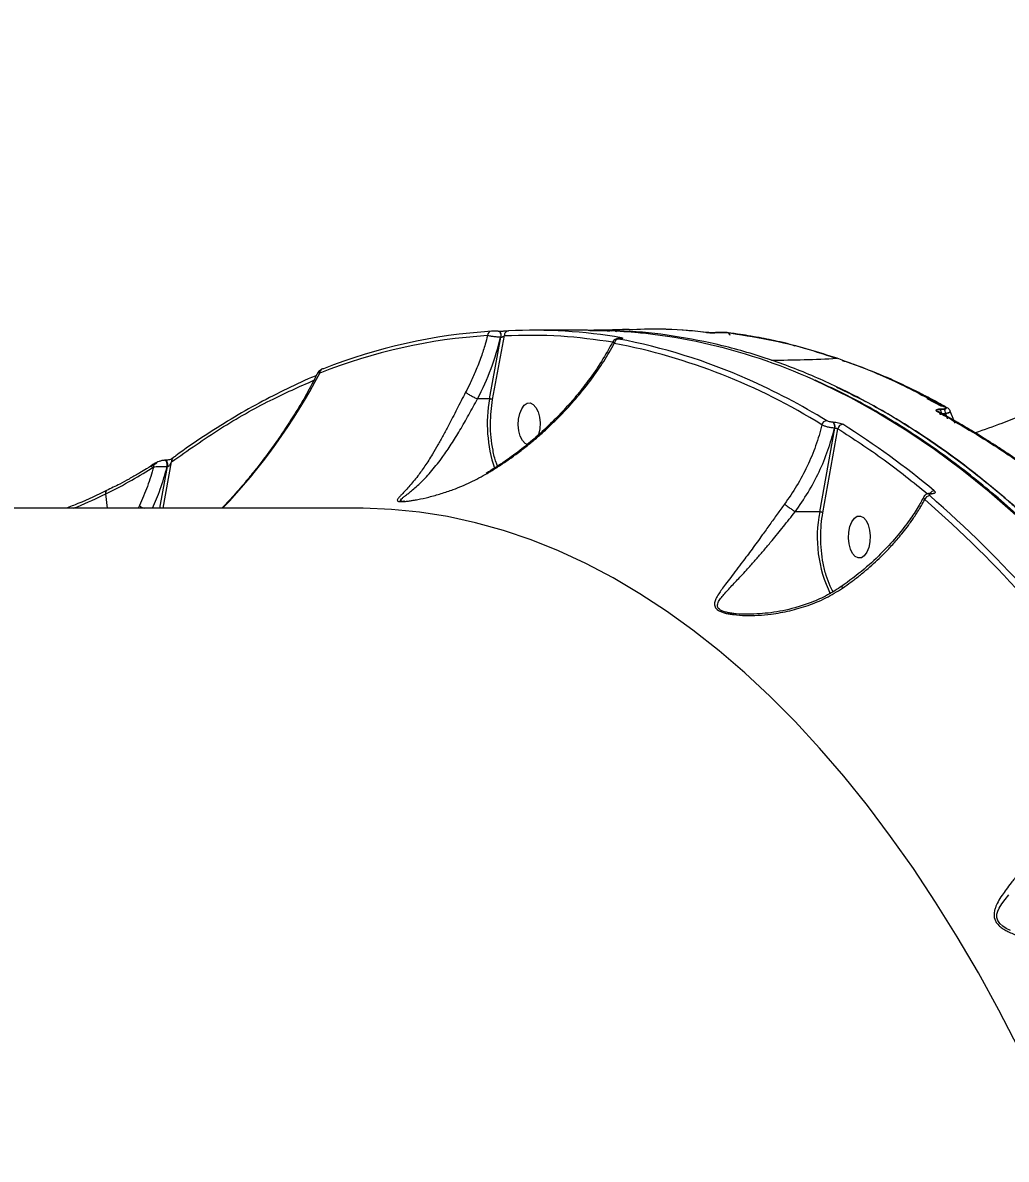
# Model space of a CAD drawing. Header units: millimetres. Extents: x -6234 to 7498, y -6127 to 5103.
# Drawn here: x 3579.1 to 3789, y -1216.4 to -973.9 of the extents above; entities that cross this region are included whole.
import ezdxf

# ---------------------------------------------------------------- set-up
doc = ezdxf.new("R2010")
doc.units = ezdxf.units.MM
for name, color, linetype in [('DIKOM_ОБЪЕКТ', 7, 'Continuous'), ('DIKOM_РАЗМЕР_ЗОНА', 7, 'Continuous'), ('DIKOM_РАЗМЕР_ОБЪЕКТА', 7, 'Continuous')]:
    doc.layers.add(name, color=color, linetype=linetype)
doc.styles.add('style1', font='arial.ttf', dxfattribs={"width": 0.8})
doc.dimstyles.new('1-50', dxfattribs={"dimtxt": 300, "dimasz": 200, "dimexe": 100, "dimexo": 0, "dimgap": 100, "dimtad": 1, "dimtxsty": 'style1', "dimcen": 200, "dimclrd": 7, "dimclre": 7, "dimclrt": 7, "dimadec": 1, "dimazin": 2, "dimtfac": 1, "dimtmove": 0, "dimatfit": 2, "dimfxl": 0, "dimlwd": 25, "dimlwe": 18, "dimarcsym": 0})

# ---------------------------------------------------------------- blocks, each defined once
blk = doc.blocks.new('*D10')
at = {"layer": 'Defpoints', "color": 0, "transparency": 16777216}
for p in [(5627.97, 903.07), (-3229.39, -1461.51), (5627.97, -5097.58)]:
    blk.add_point(p, dxfattribs=at)
at = {"layer": 'DIKOM_РАЗМЕР_ОБЪЕКТА', "color": 7, "lineweight": 18, "transparency": 16777216}
for p, q in [((5627.97, 903.07), (5627.97, -5197.58)), ((-3229.39, -1461.51), (-3229.39, -5197.58))]:
    blk.add_line(p, q, dxfattribs=at)
at = {"layer": 'DIKOM_РАЗМЕР_ОБЪЕКТА', "color": 7, "lineweight": 25, "transparency": 16777216}
blk.add_line((-3029.39, -5097.58), (5427.97, -5097.58), dxfattribs=at)
at = {"layer": 'DIKOM_РАЗМЕР_ОБЪЕКТА', "color": 7, "transparency": 16777216}
for points in [[(-3029.39, -5064.25), (-3029.39, -5130.92), (-3229.39, -5097.58)], [(5427.97, -5064.25), (5427.97, -5130.92), (5627.97, -5097.58)]]:
    blk.add_solid(points, dxfattribs=at)
at = {"layer": 'DIKOM_РАЗМЕР_ОБЪЕКТА', "color": 7, "lineweight": 40, "transparency": 16777216, "insert": (1488.3, -4844.41), "char_height": 300, "attachment_point": 5, "style": 'style1'}
blk.add_mtext('8850', dxfattribs=at)
blk = doc.blocks.new('*D13')
at = {"layer": 'Defpoints', "color": 0, "transparency": 16777216}
for p in [(7498.07, 1778.2), (-5229.39, -1831.36), (7498.07, -6026.74)]:
    blk.add_point(p, dxfattribs=at)
at = {"layer": 'DIKOM_РАЗМЕР_ЗОНА', "color": 7, "lineweight": 18, "transparency": 16777216}
for p, q in [((7498.07, 1778.2), (7498.07, -6126.74)), ((-5229.39, -1831.36), (-5229.39, -6126.74))]:
    blk.add_line(p, q, dxfattribs=at)
at = {"layer": 'DIKOM_РАЗМЕР_ЗОНА', "color": 7, "lineweight": 25, "transparency": 16777216}
blk.add_line((-5029.39, -6026.74), (7298.07, -6026.74), dxfattribs=at)
at = {"layer": 'DIKOM_РАЗМЕР_ЗОНА', "color": 7, "transparency": 16777216}
for points in [[(-5029.39, -5993.4), (-5029.39, -6060.07), (-5229.39, -6026.74)], [(7298.07, -5993.4), (7298.07, -6060.07), (7498.07, -6026.74)]]:
    blk.add_solid(points, dxfattribs=at)
at = {"layer": 'DIKOM_РАЗМЕР_ЗОНА', "color": 7, "transparency": 16777216, "insert": (1560.69, -5773.56), "char_height": 300, "attachment_point": 5, "style": 'style1'}
blk.add_mtext('12750', dxfattribs=at)

msp = doc.modelspace()

# ---------------------------------------------------------------- linework, layer by layer
at = {"layer": 'DIKOM_ОБЪЕКТ', "color": 7, "linetype": 'Continuous', "lineweight": 15}
for p, q in [((3680.599, -1039.675), (3680.614, -1039.674)), ((3680.642, -1039.674), (3680.614, -1039.674)), ((3680.628, -1039.675), (3680.642, -1039.674)), ((3699.617, -1039.506), (3688.045, -1039.506)), ((3700.115, -1039.523), (3699.75, -1039.532)), ((3700.982, -1039.504), (3700.115, -1039.523)), ((3705.433, -1039.558), (3703.869, -1039.75)), ((3704.746, -1039.651), (3705.203, -1039.589)), ((3705.446, -1039.545), (3705.404, -1039.543)), ((3705.457, -1039.557), (3705.433, -1039.558)), ((3705.433, -1039.558), (3705.464, -1039.557)), ((3705.446, -1039.557), (3705.433, -1039.558)), ((3711.403, -1040.077), (3710.585, -1040.106)), ((3711.658, -1040.103), (3710.929, -1040.124)), ((3725.325, -1040.032), (3725.343, -1040.04)), ((3727.058, -1040.013), (3726.961, -1040.018)), ((3727.004, -1040.011), (3727.065, -1040.011)), ((3727.918, -1039.966), (3727.065, -1040.011)), ((3729.374, -1039.985), (3729.258, -1039.982)), ((3678.721, -1054.153), (3681.128, -1041.009)), ((3679.393, -1054.318), (3681.899, -1040.632)), ((3681.099, -1041.009), (3681.128, -1041.009)), ((3706.509, -1041.264), (3706.42, -1041.264)), ((3706.556, -1041.268), (3706.468, -1041.268)), ((3706.556, -1041.268), (3706.509, -1041.264)), ((3725.964, -1042.327), (3725.964, -1042.325)), ((3726.658, -1042.463), (3726.657, -1042.458)), ((3676.182, -1054.152), (3676.188, -1054.153)), ((3678.721, -1054.153), (3676.188, -1054.153)), ((3775.268, -1055.789), (3772.112, -1054.131)), ((3774.792, -1056.351), (3775.685, -1056.32)), ((3774.89, -1057.361), (3774.899, -1057.401)), ((3774.908, -1057.402), (3774.895, -1057.368)), ((3776.053, -1057.294), (3775.158, -1057.325)), ((3776.053, -1057.294), (3776.278, -1057.857)), ((3776.273, -1057.854), (3776.053, -1057.294)), ((3777.806, -1058.718), (3777.053, -1056.75)), ((3752.078, -1059.111), (3752.03, -1059.111)), ((3776.496, -1058.421), (3776.368, -1058.096)), ((3778.042, -1059.334), (3777.922, -1059.022)), ((3749.182, -1078.276), (3752.408, -1060.395)), ((3749.854, -1078.44), (3753.087, -1060.52)), ((3752.361, -1060.395), (3752.408, -1060.395)), ((3609.44, -1067.263), (3609.399, -1067.266)), ((3609.521, -1067.263), (3609.44, -1067.263)), ((3609.521, -1067.263), (3609.55, -1067.264)), ((3606.478, -1068.552), (3607.701, -1067.801)), ((3608.398, -1077.506), (3610.007, -1068.594)), ((3609.1, -1077.506), (3610.894, -1067.565)), ((3609.926, -1068.594), (3610.007, -1068.594)), ((3678.213, -1069.969), (3678.204, -1069.96)), ((3597.186, -1077.506), (3596.815, -1074.42)), ((3772.875, -1074.312), (3772.806, -1074.312)), ((3773.08, -1074.395), (3773.012, -1074.395)), ((3603.998, -1076.935), (3603.741, -1077.506)), ((3660.559, -1076.001), (3660.362, -1075.999)), ((3660.489, -1076), (3660.39, -1076.005)), ((3650.801, -1077.506), (3388.672, -1077.506)), ((3743.935, -1078.275), (3743.941, -1078.276)), ((3749.182, -1078.276), (3743.941, -1078.276))]:
    msp.add_line(p, q, dxfattribs=at)
at = {"layer": 'DIKOM_ОБЪЕКТ', "color": 7, "linetype": 'Continuous', "lineweight": 15, "flags": 128}
for points in [[(3680.614, -1039.674), (3680.724, -1039.697), (3680.841, -1039.777), (3680.946, -1039.909), (3681.031, -1040.086), (3681.091, -1040.298), (3681.124, -1040.531), (3681.127, -1040.773), (3681.099, -1041.009)], [(3680.642, -1039.674), (3680.752, -1039.697), (3680.87, -1039.777), (3680.974, -1039.909), (3681.059, -1040.086), (3681.119, -1040.298), (3681.152, -1040.531), (3681.155, -1040.773), (3681.128, -1041.009)], [(3725.244, -1040.005), (3725.155, -1039.986), (3725.01, -1039.978)], [(3727.065, -1040.011), (3726.977, -1040.015), (3726.929, -1040.028)], [(3727.918, -1039.966), (3727.831, -1039.97), (3727.814, -1039.973)], [(3727.817, -1039.973), (3727.831, -1039.97), (3727.918, -1039.966)], [(3706.468, -1041.268), (3706.407, -1041.265), (3706.388, -1041.266)], [(3747.923, -1050.112), (3749.642, -1050.891), (3755.728, -1053.882), (3761.767, -1057.214), (3767.753, -1060.885), (3773.682, -1064.892), (3779.549, -1069.231), (3785.348, -1073.899), (3791.075, -1078.892)], [(3686.732, -1063.918), (3686.327, -1063.684), (3685.755, -1063.043), (3685.3, -1062.116), (3684.998, -1060.978), (3684.873, -1059.72), (3684.936, -1058.445), (3685.181, -1057.256), (3685.589, -1056.249), (3686.126, -1055.506), (3686.749, -1055.087), (3687.408, -1055.026), (3688.049, -1055.328), (3688.621, -1055.969), (3689.076, -1056.896), (3689.378, -1058.034), (3689.503, -1059.292), (3689.44, -1060.567), (3689.195, -1061.756)], [(3609.926, -1068.594), (3609.955, -1068.316), (3609.941, -1068.034), (3609.888, -1067.77), (3609.799, -1067.546), (3609.681, -1067.379), (3609.544, -1067.283), (3609.44, -1067.263)], [(3609.55, -1067.264), (3609.625, -1067.283), (3609.762, -1067.379), (3609.88, -1067.546), (3609.969, -1067.77), (3610.022, -1068.034), (3610.035, -1068.316), (3610.007, -1068.594)], [(3791.68, -1192.85), (3787.426, -1184.632), (3783.044, -1176.67), (3778.54, -1168.97), (3773.917, -1161.541), (3769.18, -1154.39), (3764.332, -1147.522), (3759.378, -1140.944), (3754.324, -1134.663), (3749.173, -1128.684), (3743.931, -1123.013), (3738.602, -1117.655), (3733.192, -1112.615), (3727.705, -1107.897), (3722.146, -1103.507), (3716.521, -1099.448), (3710.835, -1095.724), (3705.093, -1092.338), (3699.3, -1089.294), (3693.463, -1086.594), (3687.585, -1084.242), (3681.674, -1082.238), (3675.733, -1080.585), (3669.77, -1079.285), (3663.789, -1078.339), (3657.795, -1077.747), (3651.795, -1077.511), (3650.801, -1077.506)], [(3759.656, -1085.879), (3759.249, -1086.886), (3758.711, -1087.629), (3758.088, -1088.047), (3757.429, -1088.108), (3756.788, -1087.806), (3756.217, -1087.166), (3755.761, -1086.239), (3755.459, -1085.101), (3755.334, -1083.843), (3755.397, -1082.568), (3755.642, -1081.379), (3756.05, -1080.372), (3756.587, -1079.629), (3757.211, -1079.21), (3757.87, -1079.149), (3758.511, -1079.451), (3759.082, -1080.092), (3759.537, -1081.019), (3759.84, -1082.157), (3759.964, -1083.415), (3759.902, -1084.69), (3759.656, -1085.879)], [(3789.917, -1167.619), (3788.998, -1167.176), (3788.265, -1166.717), (3787.598, -1166.127), (3787.174, -1165.499), (3786.989, -1164.855), (3786.974, -1164.51), (3787.012, -1164.15), (3787.193, -1163.502), (3787.48, -1162.875), (3788.069, -1161.919), (3788.778, -1160.972), (3789.573, -1160.021)]]:
    msp.add_lwpolyline(points, dxfattribs=at)
at = {"layer": 'DIKOM_ОБЪЕКТ', "color": 7, "linetype": 'Continuous', "lineweight": 15}
for centre, radius, start, end in [((3686.645, -1157.563), 118.093, 93.63832, 111.54336), ((3679.217, -1040.612), 0.907, 94.21068, 181.37566), ((3682.818, -1040.552), 0.923, 94.68307, 184.93861), ((3688.039, -1151.647), 112.14, 80.32371, 92.70694), ((3698.959, -1157.812), 118.308, 65.55185, 89.68118), ((3705.245, -1040.353), 0.825, 55.55328, 92.29615), ((3729.269, -1040.809), 0.828, 14.71785, 90.78156), ((3729.254, -1040.819), 0.845, 15.11853, 78.46299), ((3685.789, -1158.233), 117.837, 93.6387, 111.54309), ((3706.332, -1042.354), 0.979, 94.53106, 176.908), ((3680.625, -1170.5), 130.562, 58.06974, 79.08148), ((3683.47, -1163.09), 123.826, 66.01385, 79.39698), ((3706.897, -1041.91), 0.807, 90.64863, 127.1148), ((3643.401, -1048.555), 0.885, 126.49884, 184.71898), ((3643.278, -1048.432), 0.713, 89.78226, 124.41491), ((3738.011, -767.562), 278.325, 270.18136, 273.06563), ((3529.478, -989.248), 127.689, 316.27522, 332.28735), ((3675.723, -1181.15), 143.476, 58.50624, 66.11891), ((3708.043, -1059.47), 29.8, 169.72349, 198.53461), ((3774.296, -1057.505), 0.67, 54.97395, 93.69948), ((3774.279, -1057.544), 0.708, 1.08351, 92.09133), ((3773.94, -1057.227), 1.222, 355.38749, 45.81216), ((3774.123, -1057.599), 0.866, 4.50456, 26.20047), ((3774.834, -1057.198), 1.223, 355.531, 45.92111), ((3776.12, -1056.715), 0.706, 59.60447, 93.49901), ((3776.12, -1056.713), 0.704, 56.66213, 93.52348), ((3750.756, -1059.905), 1.099, 94.2059, 168.87528), ((3751.068, -1060.043), 1.34, 344.79703, 44.08885), ((3751.116, -1060.043), 1.339, 344.76334, 44.10258), ((3754.186, -1060.674), 1.109, 94.35151, 172.02042), ((3662.259, -1206.316), 173.119, 49.96419, 57.95964), ((3611.686, -1067.373), 0.815, 136.84185, 193.58393), ((3611.572, -1067.322), 0.697, 116.7368, 133.51125), ((3607.77, -1068.491), 0.734, 125.72754, 191.81959), ((3597.392, -1074.211), 0.614, 127.37956, 199.86845), ((3773.68, -1074.89), 1.122, 93.01296, 149.57096), ((3772.798, -1074.629), 0.317, 47.45879, 86.77912), ((3772.867, -1074.627), 0.315, 47.36356, 88.61022), ((3609.024, -1069.254), 9.18, 236.80333, 244.02279), ((3772.733, -1075.97), 1.166, 93.75777, 164.34635), ((3611.099, -1260.403), 244.736, 34.4552, 49.01533), ((3611.791, -1259.962), 245.276, 34.45514, 49.01535), ((3776.334, -1083.631), 27.675, 168.84413, 205.94224)]:
    msp.add_arc(centre, radius, start, end, dxfattribs=at)
for points, knots in [([(3680.599, -1039.675), (3680.538, -1039.675), (3680.413, -1039.675), (3680.206, -1039.677), (3679.996, -1039.68), (3679.724, -1039.686), (3679.403, -1039.695), (3679.235, -1039.703), (3679.151, -1039.707)], [0, 0, 0, 0, 0.1248954, 0.2508499, 0.3751905, 0.5012247, 0.7505497, 1, 1, 1, 1]), ([(3680.628, -1039.675), (3680.718, -1039.674), (3680.9, -1039.674), (3681.202, -1039.671), (3681.509, -1039.667), (3681.908, -1039.659), (3682.376, -1039.647), (3682.621, -1039.637), (3682.743, -1039.632)], [0, 0, 0, 0, 0.1251202, 0.2509462, 0.3751935, 0.5012691, 0.7505025, 1, 1, 1, 1]), ([(3681.899, -1040.632), (3685.919, -1040.545), (3693.632, -1040.378), (3701.324, -1041.465), (3705.008, -1041.986)], [0, 0, 0, 0, 0.5211821, 1, 1, 1, 1]), ([(3904.424, -1314.915), (3903.158, -1308.494), (3900.63, -1295.676), (3896.24, -1276.979), (3891.437, -1258.763), (3886.191, -1241.076), (3880.511, -1223.908), (3874.513, -1207.581), (3868.223, -1192.068), (3861.689, -1177.399), (3854.82, -1163.344), (3847.651, -1149.969), (3840.045, -1137.028), (3831.983, -1124.56), (3823.441, -1112.623), (3814.576, -1101.463), (3805.418, -1091.133), (3796.016, -1081.693), (3786.606, -1073.348), (3777.218, -1066.041), (3767.864, -1059.711), (3758.357, -1054.21), (3748.696, -1049.545), (3738.708, -1045.663), (3728.437, -1042.641), (3717.936, -1040.601), (3708.506, -1039.542), (3702.58, -1039.594), (3700.157, -1039.615)], [0, 0, 0, 0, 0.0400954, 0.0800379, 0.1197785, 0.1594137, 0.1990368, 0.2387418, 0.2763389, 0.3141464, 0.3518219, 0.3893099, 0.426691, 0.4663088, 0.5059894, 0.5458269, 0.5859056, 0.6258808, 0.6656419, 0.7030218, 0.7403758, 0.7777824, 0.8153208, 0.8530729, 0.8931049, 0.9329019, 0.9725618, 1, 1, 1, 1]), ([(3708.496, -1039.312), (3706.612, -1039.395), (3704.069, -1039.507), (3701.634, -1039.487), (3701.003, -1039.482)], [0, 0, 0, 0, 0.7408136, 1, 1, 1, 1]), ([(3705.212, -1039.529), (3705.157, -1039.534), (3705.047, -1039.543), (3705.024, -1039.551), (3705.105, -1039.551), (3705.145, -1039.551)], [0, 0, 0, 0, 0.3329766, 0.6663516, 1, 1, 1, 1]), ([(3705.482, -1039.569), (3705.481, -1039.57), (3705.471, -1039.577), (3705.503, -1039.601), (3705.579, -1039.65), (3705.687, -1039.728), (3705.774, -1039.797), (3705.815, -1039.847), (3705.82, -1039.853)], [0, 0, 0, 0, 0.0450105, 0.2918193, 0.5198701, 0.7413599, 0.9668979, 1, 1, 1, 1]), ([(3725.01, -1039.978), (3721.685, -1039.635), (3716.089, -1039.057), (3710.69, -1039.326), (3708.499, -1039.435)], [0, 0, 0, 0, 0.5942017, 1, 1, 1, 1]), ([(3725.343, -1040.04), (3722.43, -1039.687), (3719.478, -1039.33), (3716.458, -1039.33), (3716.418, -1039.33)], [0, 0, 0, 0, 0.9866551, 1, 1, 1, 1]), ([(3725.01, -1039.978), (3725.143, -1039.99), (3725.408, -1040.015), (3726.012, -1040.032), (3726.596, -1040.03), (3726.908, -1040.018), (3727.065, -1040.011)], [0, 0, 0, 0, 0.2807906, 0.5603001, 0.7799724, 1, 1, 1, 1]), ([(3727.065, -1040.011), (3726.978, -1040.015), (3726.805, -1040.023), (3726.514, -1040.029), (3726.216, -1040.031), (3725.919, -1040.028), (3725.64, -1040.021), (3725.3, -1040.006), (3725.126, -1039.989), (3725.01, -1039.978)], [0, 0, 0, 0, 0.1258377, 0.2503419, 0.3755055, 0.5003439, 0.6248163, 0.7504194, 1, 1, 1, 1]), ([(3727.065, -1040.011), (3727.224, -1040.003), (3727.509, -1039.989), (3727.793, -1039.973), (3727.918, -1039.966)], [0, 0, 0, 0, 0.5598443, 1, 1, 1, 1]), ([(3727.918, -1039.966), (3728.048, -1039.961), (3728.307, -1039.95), (3728.721, -1039.95), (3729.054, -1039.961), (3729.19, -1039.975), (3729.258, -1039.982)], [0, 0, 0, 0, 0.27911131, 0.55765354, 0.77824931, 1, 1, 1, 1]), ([(3729.258, -1039.982), (3729.18, -1039.974), (3729.063, -1039.963), (3728.838, -1039.954), (3728.655, -1039.951), (3728.464, -1039.95), (3728.206, -1039.954), (3728.033, -1039.961), (3727.918, -1039.966)], [0, 0, 0, 0, 0.2500457, 0.3753105, 0.5003204, 0.6246398, 0.7506513, 1, 1, 1, 1]), ([(3729.258, -1039.982), (3732.219, -1040.426), (3738.134, -1041.312), (3746.017, -1043.22), (3750.912, -1044.89), (3752.889, -1045.564)], [0, 0, 0, 0, 0.3741076, 0.7471523, 1, 1, 1, 1]), ([(3752.896, -1045.488), (3748.991, -1044.259), (3741.151, -1041.79), (3733.233, -1040.586), (3729.258, -1039.982)], [0, 0, 0, 0, 0.49801405, 1, 1, 1, 1]), ([(3743.94, -1042.877), (3743.181, -1042.641), (3742.03, -1042.283), (3740.477, -1041.943), (3739.306, -1041.683), (3738.171, -1041.447), (3737.073, -1041.229), (3735.84, -1040.996), (3734.251, -1040.716), (3732.107, -1040.37), (3730.48, -1040.154), (3729.569, -1040.033)], [0, 0, 0, 0, 0.1596742, 0.2420348, 0.3244012, 0.4043372, 0.479083, 0.5534114, 0.6615698, 0.8103909, 1, 1, 1, 1]), ([(3678.311, -1040.634), (3678.145, -1041.255), (3677.74, -1042.77), (3676.908, -1045.326), (3675.835, -1048.099), (3674.7, -1050.628), (3673.939, -1052.103), (3673.604, -1052.751)], [0, 0, 0, 0, 0.1503546, 0.3668216, 0.6226202, 0.8340755, 1, 1, 1, 1]), ([(3676.188, -1054.153), (3677.219, -1052.013), (3679.282, -1047.733), (3680.494, -1043.25), (3681.099, -1041.009)], [0, 0, 0, 0, 0.500222, 1, 1, 1, 1]), ([(3705.096, -1041.831), (3704.298, -1043.284), (3702.741, -1046.12), (3700.012, -1050.046), (3697.392, -1053.385), (3694.842, -1056.301), (3692.014, -1059.243), (3688.913, -1062.126), (3685.516, -1064.936), (3681.997, -1067.566), (3679.363, -1069.215), (3677.981, -1070.08)], [0, 0, 0, 0, 0.1386422, 0.2705768, 0.3806384, 0.4686969, 0.5652848, 0.6855669, 0.7791713, 0.8841251, 1, 1, 1, 1]), ([(3678.249, -1070.048), (3678.946, -1069.625), (3680.373, -1068.759), (3682.499, -1067.336), (3684.665, -1065.781), (3686.752, -1064.165), (3688.763, -1062.496), (3690.632, -1060.842), (3692.471, -1059.107), (3694.813, -1056.751), (3697.572, -1053.695), (3700.524, -1049.957), (3703.163, -1046.153), (3704.624, -1043.586), (3705.355, -1042.301)], [0, 0, 0, 0, 0.0582669, 0.1194058, 0.183473, 0.250522, 0.3109853, 0.3747128, 0.434726, 0.4995505, 0.6251069, 0.7503629, 0.8750552, 1, 1, 1, 1]), ([(3681.099, -1041.009), (3680.976, -1041.004), (3680.732, -1040.994), (3680.326, -1040.963), (3679.919, -1040.922), (3679.394, -1040.856), (3678.781, -1040.757), (3678.467, -1040.675), (3678.311, -1040.634)], [0, 0, 0, 0, 0.1299299, 0.2575591, 0.3846472, 0.5094849, 0.7555963, 1, 1, 1, 1]), ([(3681.128, -1041.009), (3681.164, -1041.007), (3681.24, -1041.002), (3681.362, -1040.969), (3681.479, -1040.924), (3681.62, -1040.854), (3681.773, -1040.755), (3681.857, -1040.673), (3681.899, -1040.632)], [0, 0, 0, 0, 0.1200971, 0.2512462, 0.3672851, 0.5009261, 0.7499276, 1, 1, 1, 1]), ([(3705.134, -1041.849), (3705.115, -1041.91), (3705.074, -1042.042), (3705.257, -1042.211), (3705.355, -1042.301)], [0, 0, 0, 0, 0.4644248, 1, 1, 1, 1]), ([(3706.388, -1041.266), (3706.256, -1041.271), (3705.995, -1041.28), (3705.656, -1041.354), (3705.395, -1041.498), (3705.219, -1041.673), (3705.152, -1041.784), (3705.119, -1041.839)], [0, 0, 0, 0, 0.25769212, 0.50820813, 0.75592779, 0.87924132, 1, 1, 1, 1]), ([(3706.468, -1041.268), (3706.41, -1041.269), (3706.295, -1041.27), (3706.171, -1041.278), (3706.087, -1041.289), (3706.036, -1041.309), (3706.067, -1041.339), (3706.192, -1041.365), (3706.255, -1041.378)], [0, 0, 0, 0, 0.12422018, 0.25009451, 0.37260482, 0.50053033, 0.75034342, 1, 1, 1, 1]), ([(3706.888, -1041.102), (3706.985, -1041.122), (3707.181, -1041.16), (3707.225, -1041.206), (3707.147, -1041.236), (3707.018, -1041.254), (3706.826, -1041.266), (3706.645, -1041.268), (3706.556, -1041.268)], [0, 0, 0, 0, 0.2495802, 0.4993561, 0.6272598, 0.7498836, 0.8763213, 1, 1, 1, 1]), ([(3642.874, -1047.844), (3642.781, -1047.9), (3642.597, -1048.01), (3642.393, -1048.184), (3642.242, -1048.335), (3642.198, -1048.404), (3642.175, -1048.44)], [0, 0, 0, 0, 0.2516035, 0.4979954, 0.7449573, 1, 1, 1, 1]), ([(3776.077, -1056.01), (3772.235, -1053.939), (3764.583, -1049.812), (3756.781, -1046.926), (3752.896, -1045.488)], [0, 0, 0, 0, 0.5019881, 1, 1, 1, 1]), ([(3754.014, -1045.933), (3754.576, -1046.114), (3758.581, -1047.406), (3765.966, -1050.604), (3772.703, -1054.206), (3776.077, -1056.01)], [0, 0, 0, 0, 0.0754856, 0.537049, 1, 1, 1, 1]), ([(3776.507, -1056.125), (3775.78, -1055.716), (3774.482, -1054.986), (3772.763, -1054.063), (3771.426, -1053.363), (3770.306, -1052.79), (3769.239, -1052.255), (3766.797, -1051.058), (3762.49, -1049.042), (3758.507, -1047.557), (3756.269, -1046.723)], [0, 0, 0, 0, 0.1091035, 0.1947443, 0.2569978, 0.3087274, 0.3616691, 0.4157367, 0.6717064, 1, 1, 1, 1]), ([(3610.894, -1067.565), (3614.362, -1065.139), (3621.298, -1060.288), (3631.435, -1054.51), (3638.135, -1051.551), (3641.24, -1050.18)], [0, 0, 0, 0, 0.34914549, 0.69834554, 1, 1, 1, 1]), ([(3641.767, -1049.174), (3641.685, -1049.206), (3639.591, -1050.034), (3635.508, -1051.967), (3629.523, -1055.003), (3623.569, -1058.411), (3617.657, -1062.181), (3613.518, -1064.98), (3611.373, -1066.614), (3611.163, -1066.774)], [0, 0, 0, 0, 0.0077634, 0.2006013, 0.3941882, 0.5884607, 0.7833551, 0.9788085, 1, 1, 1, 1]), ([(3642.155, -1048.432), (3641.447, -1049.819), (3640.006, -1052.643), (3637.642, -1056.64), (3635.384, -1060.18), (3633.471, -1062.98), (3631.838, -1065.256), (3630.28, -1067.342), (3628.538, -1069.579), (3626.361, -1072.239), (3624.046, -1074.935), (3622.344, -1076.746), (3621.629, -1077.506)], [0, 0, 0, 0, 0.1389288, 0.2828912, 0.4028627, 0.4981197, 0.5689957, 0.6368805, 0.7135015, 0.8019182, 0.9168399, 1, 1, 1, 1]), ([(3642.18, -1048.443), (3642.187, -1048.47), (3642.201, -1048.525), (3642.413, -1048.594), (3642.519, -1048.628)], [0, 0, 0, 0, 0.49832356, 1, 1, 1, 1]), ([(3916.411, -1458.505), (3916.397, -1454.968), (3916.376, -1449.841), (3916.239, -1442.078), (3916.066, -1435.11), (3915.775, -1426.798), (3915.378, -1418.063), (3914.859, -1408.915), (3914.214, -1399.484), (3913.439, -1389.846), (3912.529, -1380.059), (3911.484, -1370.169), (3910.301, -1360.211), (3908.979, -1350.214), (3907.52, -1340.202), (3905.921, -1330.196), (3904.185, -1320.213), (3902.31, -1310.271), (3900.298, -1300.383), (3898.149, -1290.562), (3895.866, -1280.821), (3893.448, -1271.17), (3890.898, -1261.62), (3888.218, -1252.181), (3885.408, -1242.863), (3882.471, -1233.673), (3879.409, -1224.621), (3876.224, -1215.715), (3872.917, -1206.962), (3869.493, -1198.37), (3865.951, -1189.946), (3862.295, -1181.697), (3858.529, -1173.629), (3854.653, -1165.748), (3850.67, -1158.061), (3846.585, -1150.573), (3842.398, -1143.29), (3838.114, -1136.217), (3833.734, -1129.36), (3829.261, -1122.722), (3824.699, -1116.31), (3820.05, -1110.126), (3815.317, -1104.176), (3810.502, -1098.464), (3805.609, -1092.994), (3800.641, -1087.768), (3795.599, -1082.792), (3790.487, -1078.067), (3785.307, -1073.599), (3780.063, -1069.389), (3774.755, -1065.442), (3769.387, -1061.76), (3763.962, -1058.344), (3758.48, -1055.208), (3753.231, -1052.465), (3749.792, -1050.907), (3748.213, -1050.192)], [0, 0, 0, 0, 0.0188203, 0.0272905, 0.0413382, 0.0559454, 0.0716291, 0.0880071, 0.1049248, 0.1222587, 0.1399212, 0.1578472, 0.1759879, 0.1943055, 0.2127706, 0.2313597, 0.2500539, 0.2688381, 0.2876992, 0.306627, 0.3256122, 0.3446475, 0.3637262, 0.3828431, 0.4019932, 0.4211724, 0.4403769, 0.4596039, 0.4788505, 0.4981141, 0.5173929, 0.536685, 0.5559886, 0.5753029, 0.5946264, 0.6139584, 0.633298, 0.652645, 0.6719989, 0.69136, 0.7107282, 0.7301036, 0.7494873, 0.76888, 0.7882826, 0.8076968, 0.827124, 0.8465663, 0.8660261, 0.885506, 0.9050094, 0.9245393, 0.9440999, 0.9636954, 0.9833306, 1, 1, 1, 1]), ([(3752.78, -1051.675), (3754.797, -1052.623), (3760.208, -1055.165), (3767.763, -1059.699), (3775.504, -1064.885), (3780.471, -1068.588), (3783.812, -1071.231), (3785.54, -1072.632), (3787.267, -1074.066), (3788.992, -1075.533), (3790.714, -1077.033), (3793.939, -1079.907), (3798.728, -1084.405), (3805.104, -1090.899), (3811.656, -1098.134), (3818.072, -1105.82), (3824.327, -1113.91), (3830.143, -1121.997), (3834.091, -1127.88), (3836.216, -1131.158), (3836.746, -1131.982), (3837.276, -1132.812), (3837.807, -1133.647), (3838.338, -1134.488), (3838.869, -1135.334), (3839.4, -1136.187), (3840.195, -1137.471), (3841.39, -1139.422), (3843.111, -1142.287), (3845.23, -1145.899), (3847.736, -1150.294), (3850.611, -1155.512), (3853.829, -1161.584), (3857.366, -1168.557), (3860.805, -1175.68), (3864.093, -1182.816), (3867.184, -1189.817), (3869.578, -1195.495), (3871.268, -1199.631), (3872.234, -1202.032), (3873.208, -1204.485), (3874.187, -1206.992), (3875.172, -1209.554), (3876.162, -1212.171), (3877.157, -1214.843), (3879.59, -1221.49), (3883.264, -1232.081), (3887.884, -1246.678), (3892.026, -1261.018), (3895.721, -1275.039), (3898.993, -1288.69), (3901.895, -1301.907), (3903.595, -1310.651), (3904.424, -1314.915)], [0, 0, 0, 0, 0.0293874, 0.0788433, 0.1119317, 0.1453743, 0.1541919, 0.1630337, 0.1718999, 0.1807905, 0.1897053, 0.1986444, 0.23105, 0.2650429, 0.3006228, 0.3377897, 0.3718099, 0.4070596, 0.4390959, 0.442294, 0.445501, 0.4487171, 0.4519426, 0.4551774, 0.4584214, 0.4616742, 0.4649364, 0.4730746, 0.483779, 0.4970496, 0.5130234, 0.5316046, 0.5527931, 0.5765889, 0.6029919, 0.6240113, 0.6464332, 0.6702571, 0.6775442, 0.684953, 0.6924835, 0.7001361, 0.7079101, 0.715806, 0.7238234, 0.7319627, 0.7752962, 0.8169489, 0.856921, 0.895212, 0.9318222, 0.9667516, 1, 1, 1, 1]), ([(3673.604, -1052.751), (3673.293, -1053.349), (3672.667, -1054.553), (3671.752, -1056.356), (3670.847, -1058.133), (3669.879, -1060.01), (3668.829, -1061.992), (3667.694, -1064.038), (3666.386, -1066.26), (3664.944, -1068.508), (3663.581, -1070.402), (3662.443, -1071.838), (3661.513, -1072.921), (3660.711, -1073.794), (3660.064, -1074.47), (3659.546, -1075.016), (3659.168, -1075.457), (3659.022, -1075.756), (3659.086, -1075.928), (3659.324, -1076.059), (3659.9, -1076.097), (3660.818, -1076.028), (3661.604, -1075.933), (3662.478, -1075.798), (3663.848, -1075.55), (3665.843, -1075.107), (3668.395, -1074.396), (3671.38, -1073.381), (3674.714, -1072.012), (3677.069, -1070.704), (3678.249, -1070.048)], [0, 0, 0, 0, 0.0312572, 0.0629754, 0.0937447, 0.1252852, 0.1651877, 0.206697, 0.2501563, 0.3126616, 0.3745094, 0.4157057, 0.4576193, 0.4988612, 0.5312273, 0.5609955, 0.5947846, 0.6235713, 0.6401206, 0.6552213, 0.6867225, 0.7019645, 0.7183182, 0.7332024, 0.7495555, 0.7895117, 0.8324347, 0.87514, 0.9374074, 1, 1, 1, 1]), ([(3660.08, -1075.996), (3660.022, -1075.989), (3659.903, -1075.975), (3659.766, -1075.925), (3659.699, -1075.835), (3659.777, -1075.646), (3660.102, -1075.341), (3660.658, -1074.903), (3661.312, -1074.393), (3662.116, -1073.747), (3663.075, -1072.924), (3664.159, -1071.91), (3665.283, -1070.756), (3666.416, -1069.487), (3667.584, -1068.059), (3668.958, -1066.235), (3670.563, -1063.887), (3672.105, -1061.384), (3673.347, -1059.244), (3674.598, -1057.022), (3675.545, -1055.305), (3676.182, -1054.152)], [0, 0, 0, 0, 0.0118716, 0.0241964, 0.046281, 0.0713152, 0.1181029, 0.1643825, 0.2106305, 0.257018, 0.319062, 0.3834236, 0.4423028, 0.50555, 0.5668457, 0.6277187, 0.7204254, 0.8136083, 0.860691, 0.9064247, 1, 1, 1, 1]), ([(3673.604, -1052.751), (3673.66, -1052.79), (3673.775, -1052.872), (3674.031, -1053.034), (3674.351, -1053.222), (3674.816, -1053.481), (3675.329, -1053.748), (3675.825, -1053.991), (3676.062, -1054.098), (3676.182, -1054.152)], [0, 0, 0, 0, 0.1150905, 0.2384005, 0.3678958, 0.5006879, 0.7326659, 0.8643994, 1, 1, 1, 1]), ([(3679.393, -1054.318), (3679.354, -1054.296), (3679.278, -1054.253), (3679.098, -1054.198), (3678.9, -1054.16), (3678.781, -1054.156), (3678.721, -1054.153)], [0, 0, 0, 0, 0.2499552, 0.4998463, 0.7500143, 1, 1, 1, 1]), ([(3678.951, -1059.485), (3678.969, -1058.599), (3679.005, -1056.841), (3679.264, -1055.155), (3679.393, -1054.318)], [0, 0, 0, 0, 0.5037967, 1, 1, 1, 1]), ([(3800.089, -1054.443), (3798.46, -1055.145), (3794.407, -1056.891), (3788.507, -1059.223), (3784.275, -1060.753), (3782.407, -1061.428)], [0, 0, 0, 0, 0.2730538, 0.6792686, 1, 1, 1, 1]), ([(3774.792, -1056.351), (3774.609, -1056.365), (3774.244, -1056.395), (3774.013, -1056.529), (3774.022, -1056.684), (3774.176, -1056.786), (3774.253, -1056.836)], [0, 0, 0, 0, 0.2794832, 0.5585721, 0.7788921, 1, 1, 1, 1]), ([(3774.253, -1056.836), (3774.167, -1056.779), (3774.038, -1056.692), (3774.018, -1056.584), (3774.061, -1056.51), (3774.166, -1056.448), (3774.328, -1056.399), (3774.536, -1056.364), (3774.706, -1056.355), (3774.792, -1056.351)], [0, 0, 0, 0, 0.249151, 0.3745929, 0.4991101, 0.6239568, 0.749134, 0.8737749, 1, 1, 1, 1]), ([(3796.045, -1070.626), (3792.358, -1068.061), (3785.065, -1062.988), (3777.83, -1058.872), (3774.253, -1056.836)], [0, 0, 0, 0, 0.505641, 1, 1, 1, 1]), ([(3774.253, -1056.836), (3778.306, -1059.154), (3785.543, -1063.292), (3792.836, -1068.385), (3796.045, -1070.626)], [0, 0, 0, 0, 0.5599626, 1, 1, 1, 1]), ([(3796.43, -1070.713), (3795.51, -1070.06), (3793.792, -1068.839), (3791.422, -1067.217), (3789.465, -1065.906), (3787.905, -1064.883), (3786.34, -1063.873), (3784.4, -1062.645), (3781.755, -1061.018), (3778.437, -1059.048), (3776.008, -1057.695), (3774.681, -1056.956)], [0, 0, 0, 0, 0.1264566, 0.2360498, 0.3258063, 0.395747, 0.4508401, 0.541462, 0.6631678, 0.8159891, 1, 1, 1, 1]), ([(3775.685, -1056.32), (3775.518, -1056.326), (3775.22, -1056.336), (3774.923, -1056.346), (3774.792, -1056.351)], [0, 0, 0, 0, 0.5599665, 1, 1, 1, 1]), ([(3774.908, -1057.402), (3774.904, -1057.396), (3774.893, -1057.38), (3774.892, -1057.368), (3774.892, -1057.361)], [0, 0, 0, 0, 0.37417665, 1, 1, 1, 1]), ([(3775.158, -1057.325), (3775.325, -1057.32), (3775.624, -1057.309), (3775.922, -1057.299), (3776.053, -1057.294)], [0, 0, 0, 0, 0.5600122, 1, 1, 1, 1]), ([(3775.685, -1056.32), (3775.792, -1056.312), (3775.953, -1056.3), (3776.097, -1056.258), (3776.172, -1056.218), (3776.208, -1056.172), (3776.206, -1056.102), (3776.128, -1056.047), (3776.077, -1056.01)], [0, 0, 0, 0, 0.25013474, 0.37586034, 0.50043307, 0.62519828, 0.75066159, 1, 1, 1, 1]), ([(3776.077, -1056.01), (3776.133, -1056.052), (3776.244, -1056.134), (3776.168, -1056.236), (3775.968, -1056.3), (3775.779, -1056.313), (3775.685, -1056.32)], [0, 0, 0, 0, 0.2802155, 0.5593208, 0.7793064, 1, 1, 1, 1]), ([(3776.053, -1057.294), (3776.276, -1057.234), (3776.726, -1057.112), (3777.049, -1056.91), (3777.031, -1056.802), (3777.023, -1056.759)], [0, 0, 0, 0, 0.3723712, 0.7526481, 1, 1, 1, 1]), ([(3777, -1056.852), (3776.995, -1056.879), (3776.981, -1056.966), (3776.658, -1057.131), (3776.255, -1057.24), (3776.053, -1057.294)], [0, 0, 0, 0, 0.18384378, 0.5911771, 1, 1, 1, 1]), ([(3777.033, -1056.744), (3777.009, -1056.685), (3776.958, -1056.563), (3776.827, -1056.39), (3776.699, -1056.256), (3776.607, -1056.196), (3776.581, -1056.179)], [0, 0, 0, 0, 0.2833482, 0.5874836, 0.8854344, 1, 1, 1, 1]), ([(3680.411, -1068.51), (3680.308, -1068.242), (3679.909, -1067.213), (3679.434, -1065.138), (3679.055, -1062.401), (3678.908, -1060.473), (3678.95, -1059.512), (3678.951, -1059.485)], [0, 0, 0, 0, 0.1043474, 0.4017008, 0.6990603, 0.9917495, 1, 1, 1, 1]), ([(3749.677, -1059.693), (3749.26, -1061.187), (3748.426, -1064.174), (3746.579, -1068.536), (3744.366, -1072.737), (3742.559, -1075.335), (3741.662, -1076.625)], [0, 0, 0, 0, 0.25085841, 0.50171775, 0.75243761, 1, 1, 1, 1]), ([(3752.361, -1060.395), (3752.123, -1060.376), (3751.647, -1060.34), (3750.858, -1060.171), (3750.139, -1059.945), (3749.832, -1059.777), (3749.677, -1059.693)], [0, 0, 0, 0, 0.24982909, 0.49957046, 0.74955632, 1, 1, 1, 1]), ([(3752.03, -1059.111), (3751.91, -1059.106), (3751.669, -1059.097), (3751.27, -1059.027), (3750.908, -1058.927), (3750.753, -1058.848), (3750.675, -1058.808)], [0, 0, 0, 0, 0.25075286, 0.50006687, 0.74999977, 1, 1, 1, 1]), ([(3752.078, -1059.111), (3752.258, -1059.118), (3752.618, -1059.131), (3753.214, -1059.237), (3753.754, -1059.388), (3753.986, -1059.508), (3754.102, -1059.568)], [0, 0, 0, 0, 0.2505329, 0.5002155, 0.7499309, 1, 1, 1, 1]), ([(3743.941, -1078.276), (3744.895, -1076.901), (3746.799, -1074.155), (3749.124, -1069.715), (3751.056, -1065.122), (3751.926, -1061.97), (3752.361, -1060.395)], [0, 0, 0, 0, 0.2498576, 0.4987202, 0.7494302, 1, 1, 1, 1]), ([(3752.408, -1060.395), (3752.466, -1060.396), (3752.554, -1060.399), (3752.685, -1060.414), (3752.8, -1060.433), (3752.911, -1060.457), (3753.015, -1060.487), (3753.062, -1060.508), (3753.087, -1060.52)], [0, 0, 0, 0, 0.2402588, 0.3678998, 0.5001147, 0.6877796, 0.8285345, 1, 1, 1, 1]), ([(3753.087, -1060.52), (3756.377, -1062.652), (3762.835, -1066.837), (3769.121, -1071.918), (3772.206, -1074.411)], [0, 0, 0, 0, 0.5093456, 1, 1, 1, 1]), ([(3609.468, -1067.264), (3609.366, -1067.269), (3609.165, -1067.277), (3608.825, -1067.333), (3608.501, -1067.409), (3608.111, -1067.525), (3607.684, -1067.69), (3607.454, -1067.828), (3607.341, -1067.895)], [0, 0, 0, 0, 0.1396299, 0.2754772, 0.4057086, 0.5309465, 0.7687221, 1, 1, 1, 1]), ([(3611.094, -1066.814), (3610.999, -1066.875), (3610.815, -1066.994), (3610.433, -1067.141), (3610.068, -1067.226), (3609.766, -1067.262), (3609.621, -1067.263), (3609.549, -1067.264)], [0, 0, 0, 0, 0.26966715, 0.52985519, 0.77134003, 0.88530171, 1, 1, 1, 1]), ([(3596.815, -1074.42), (3598.738, -1073.45), (3602.583, -1071.509), (3605.562, -1069.597), (3607.051, -1068.642)], [0, 0, 0, 0, 0.4999526, 1, 1, 1, 1]), ([(3607.341, -1067.895), (3606.749, -1068.285), (3605.725, -1068.959), (3604.274, -1069.836), (3603.375, -1070.366), (3602.943, -1070.608), (3602.856, -1070.657)], [0, 0, 0, 0, 0.4286594, 0.740589, 0.9477888, 1, 1, 1, 1]), ([(3607.051, -1068.642), (3606.635, -1070.044), (3605.802, -1072.852), (3604.6, -1075.573), (3603.998, -1076.935)], [0, 0, 0, 0, 0.499634, 1, 1, 1, 1]), ([(3606.798, -1077.506), (3607.384, -1076.155), (3608.651, -1073.233), (3609.48, -1070.216), (3609.926, -1068.594)], [0, 0, 0, 0, 0.4624157, 1, 1, 1, 1]), ([(3607.051, -1068.642), (3607.211, -1068.628), (3607.534, -1068.601), (3608.127, -1068.581), (3608.653, -1068.574), (3609.082, -1068.574), (3609.523, -1068.579), (3609.79, -1068.589), (3609.926, -1068.594)], [0, 0, 0, 0, 0.2321102, 0.4700043, 0.5951666, 0.7250115, 0.8603091, 1, 1, 1, 1]), ([(3610.007, -1068.594), (3610.029, -1068.591), (3610.077, -1068.586), (3610.196, -1068.529), (3610.375, -1068.382), (3610.649, -1068.05), (3610.796, -1067.759), (3610.894, -1067.565)], [0, 0, 0, 0, 0.04848633, 0.10385852, 0.25036582, 0.5002855, 1, 1, 1, 1]), ([(3602.856, -1070.657), (3602.504, -1070.856), (3601.524, -1071.411), (3599.613, -1072.437), (3597.958, -1073.258), (3597.019, -1073.724)], [0, 0, 0, 0, 0.1951234, 0.5435833, 1, 1, 1, 1]), ([(3678.204, -1069.96), (3678.202, -1069.958), (3678.192, -1069.945), (3678.224, -1070.002), (3678.249, -1070.048)], [0, 0, 0, 0, 0.1898366, 1, 1, 1, 1]), ([(3597.019, -1073.724), (3595.048, -1074.666), (3592.32, -1075.969), (3589.201, -1077.172), (3588.335, -1077.506)], [0, 0, 0, 0, 0.72237, 1, 1, 1, 1]), ([(3589.884, -1077.506), (3590.182, -1077.39), (3592.69, -1076.412), (3594.883, -1075.353), (3596.815, -1074.42)], [0, 0, 0, 0, 0.1189897, 1, 1, 1, 1]), ([(3772.815, -1074.313), (3772.665, -1074.32), (3772.366, -1074.334), (3771.973, -1074.472), (3771.653, -1074.683), (3771.516, -1074.89), (3771.45, -1074.99)], [0, 0, 0, 0, 0.2619047, 0.5217568, 0.7715259, 1, 1, 1, 1]), ([(3772.657, -1074.807), (3772.606, -1074.754), (3772.505, -1074.648), (3772.528, -1074.534), (3772.614, -1074.464), (3772.717, -1074.425), (3772.848, -1074.4), (3772.957, -1074.397), (3773.012, -1074.395)], [0, 0, 0, 0, 0.25007772, 0.49915624, 0.62484139, 0.74950033, 0.87468226, 1, 1, 1, 1]), ([(3772.98, -1074.316), (3772.981, -1074.315), (3772.986, -1074.31), (3772.959, -1074.311), (3772.91, -1074.312), (3772.884, -1074.313)], [0, 0, 0, 0, 0.0562467, 0.5107023, 1, 1, 1, 1]), ([(3773.621, -1073.769), (3773.698, -1073.849), (3773.852, -1074.008), (3773.817, -1074.182), (3773.686, -1074.289), (3773.531, -1074.349), (3773.331, -1074.388), (3773.164, -1074.393), (3773.08, -1074.395)], [0, 0, 0, 0, 0.2500048, 0.4991699, 0.6248152, 0.7494076, 0.874887, 1, 1, 1, 1]), ([(3741.662, -1076.625), (3741.141, -1077.342), (3740.078, -1078.805), (3738.5, -1081.015), (3736.696, -1083.536), (3734.732, -1086.242), (3732.91, -1088.691), (3731.407, -1090.671), (3730.19, -1092.26), (3729.14, -1093.64), (3728.284, -1094.804), (3727.584, -1095.83), (3727.04, -1096.773), (3726.757, -1097.547), (3726.721, -1098.118), (3726.856, -1098.693), (3727.344, -1099.218), (3728.223, -1099.632), (3729.002, -1099.876), (3729.886, -1100.067), (3731.289, -1100.278), (3733.363, -1100.412), (3736.047, -1100.36), (3739.225, -1100.067), (3742.808, -1099.431), (3746.735, -1098.291), (3750.557, -1096.734), (3752.898, -1095.27), (3754.068, -1094.538)], [0, 0, 0, 0, 0.0400529, 0.0817004, 0.1253576, 0.1880296, 0.2501081, 0.2913221, 0.3332915, 0.3746807, 0.40711, 0.4370801, 0.4709422, 0.4998264, 0.5163431, 0.5313533, 0.5627196, 0.5779174, 0.5941651, 0.6090062, 0.6253515, 0.6651569, 0.7080103, 0.7505743, 0.8125557, 0.8748071, 0.9374359, 1, 1, 1, 1]), ([(3741.662, -1076.625), (3741.75, -1076.685), (3741.925, -1076.804), (3742.269, -1077.047), (3742.632, -1077.307), (3743.073, -1077.629), (3743.533, -1077.969), (3743.817, -1078.184), (3743.935, -1078.275)], [0, 0, 0, 0, 0.1589007, 0.3167255, 0.4673791, 0.6058848, 0.8350514, 1, 1, 1, 1]), ([(3771.586, -1074.733), (3771.141, -1075.546), (3770.174, -1077.315), (3768.29, -1080.159), (3765.817, -1083.386), (3762.613, -1086.913), (3758.615, -1090.673), (3755.448, -1093.012), (3753.784, -1094.241)], [0, 0, 0, 0, 0.1147705, 0.2496079, 0.4053326, 0.5833826, 0.7810526, 1, 1, 1, 1]), ([(3754.068, -1094.538), (3754.669, -1094.115), (3755.897, -1093.25), (3757.711, -1091.849), (3759.447, -1090.409), (3761.115, -1088.921), (3762.726, -1087.376), (3764.093, -1085.959), (3765.254, -1084.677), (3766.241, -1083.529), (3767.306, -1082.213), (3768.49, -1080.642), (3769.538, -1079.122), (3770.354, -1077.834), (3770.996, -1076.766), (3771.376, -1076.079), (3771.61, -1075.656)], [0, 0, 0, 0, 0.07960352, 0.16299583, 0.25019124, 0.32773084, 0.41117602, 0.50054305, 0.55143743, 0.6100216, 0.67630923, 0.75030686, 0.84437948, 0.9003124, 0.93863186, 1, 1, 1, 1]), ([(3771.61, -1075.656), (3771.519, -1075.518), (3771.355, -1075.271), (3771.436, -1075.085), (3771.472, -1075.002)], [0, 0, 0, 0, 0.5576389, 1, 1, 1, 1]), ([(3733.909, -1100.129), (3733.044, -1100.112), (3731.852, -1100.089), (3730.401, -1099.918), (3729.487, -1099.757), (3728.665, -1099.534), (3727.999, -1099.237), (3727.64, -1098.943), (3727.467, -1098.681), (3727.372, -1098.416), (3727.371, -1098.065), (3727.549, -1097.503), (3728.006, -1096.779), (3728.724, -1095.898), (3729.551, -1094.978), (3730.454, -1094.015), (3731.411, -1093.002), (3732.438, -1091.908), (3733.47, -1090.791), (3734.663, -1089.476), (3735.982, -1087.984), (3737.494, -1086.222), (3739.295, -1084.064), (3741.428, -1081.427), (3743.097, -1079.328), (3743.935, -1078.275)], [0, 0, 0, 0, 0.0617305, 0.0851485, 0.1085155, 0.1333601, 0.1559238, 0.1788315, 0.1907632, 0.2032191, 0.2253041, 0.250439, 0.297637, 0.3444574, 0.391214, 0.4380799, 0.485087, 0.5318641, 0.5823494, 0.6249502, 0.6887449, 0.7507235, 0.8121869, 0.9056861, 1, 1, 1, 1]), ([(3749.854, -1078.44), (3749.816, -1078.418), (3749.739, -1078.375), (3749.56, -1078.321), (3749.362, -1078.283), (3749.242, -1078.279), (3749.182, -1078.276)], [0, 0, 0, 0, 0.24995986, 0.50005938, 0.74993981, 1, 1, 1, 1]), ([(3749.412, -1083.608), (3749.43, -1082.722), (3749.467, -1080.963), (3749.726, -1079.277), (3749.854, -1078.44)], [0, 0, 0, 0, 0.50389453, 1, 1, 1, 1]), ([(3752.042, -1095.279), (3751.828, -1094.896), (3751.258, -1093.877), (3750.535, -1091.839), (3749.885, -1089.274), (3749.519, -1086.518), (3749.369, -1084.595), (3749.411, -1083.634), (3749.412, -1083.608)], [0, 0, 0, 0, 0.1290353, 0.3435704, 0.5615401, 0.7795028, 0.9940429, 1, 1, 1, 1]), ([(3753.912, -1094.122), (3752.916, -1094.775), (3750.848, -1096.132), (3747.456, -1097.627), (3743.422, -1098.955), (3738.892, -1099.911), (3735.547, -1100.058), (3733.926, -1100.129)], [0, 0, 0, 0, 0.1668989, 0.3469484, 0.5208801, 0.7677419, 1, 1, 1, 1]), ([(3753.929, -1094.152), (3753.921, -1094.175), (3753.906, -1094.22), (3754.014, -1094.431), (3754.068, -1094.538)], [0, 0, 0, 0, 0.489472, 1, 1, 1, 1]), ([(3799.991, -1146.017), (3799.093, -1146.985), (3797.24, -1148.98), (3794.946, -1151.579), (3793.014, -1153.818), (3791.465, -1155.665), (3790.117, -1157.336), (3788.995, -1158.808), (3788.047, -1160.154), (3787.248, -1161.453), (3786.721, -1162.574), (3786.462, -1163.45), (3786.335, -1164.373), (3786.5, -1165.317), (3787.093, -1166.211), (3787.72, -1166.822), (3788.483, -1167.362), (3789.755, -1168.067), (3791.705, -1168.831), (3794.321, -1169.525), (3797.48, -1170.077), (3801.104, -1170.372), (3804.718, -1170.284), (3807.857, -1169.902), (3810.499, -1169.352), (3813.535, -1168.411), (3816.838, -1166.945), (3818.987, -1165.277), (3820.026, -1164.47)], [0, 0, 0, 0, 0.0604716, 0.1246576, 0.1657799, 0.2076501, 0.2490783, 0.2812381, 0.3113053, 0.344855, 0.3738878, 0.3903484, 0.4052853, 0.4367079, 0.4521771, 0.4682156, 0.4839577, 0.4996503, 0.5393268, 0.5823079, 0.6251112, 0.6871935, 0.7495453, 0.7916595, 0.8334007, 0.8744714, 0.939278, 1, 1, 1, 1])]:
    msp.add_open_spline(points, degree=3, knots=knots, dxfattribs=at)

# ---------------------------------------------------------------- dimensions: what is measured, and where the dimension line sits
at = {"layer": 'DIKOM_РАЗМЕР_ЗОНА'}
dim = msp.add_linear_dim(base=(7498.074, -6026.735), p1=(-5229.391, -1831.362), p2=(7498.074, 1778.201), text='12750', dimstyle='1-50', dxfattribs=at)
dim.commit()
dim.dimension.update_dxf_attribs({"geometry": '*D13', "text_midpoint": (1560.691, -6026.735), "dimtype": 160})
at = {"layer": 'DIKOM_РАЗМЕР_ОБЪЕКТА', "lineweight": 40}
dim = msp.add_linear_dim(base=(5627.969, -5097.582), p1=(-3229.391, -1461.506), p2=(5627.969, 903.069), text='8850', dimstyle='1-50', dxfattribs=at)
dim.commit()
dim.dimension.update_dxf_attribs({"geometry": '*D10', "text_midpoint": (1488.304, -5097.582), "dimtype": 160})

doc.saveas('drawing.dxf')
